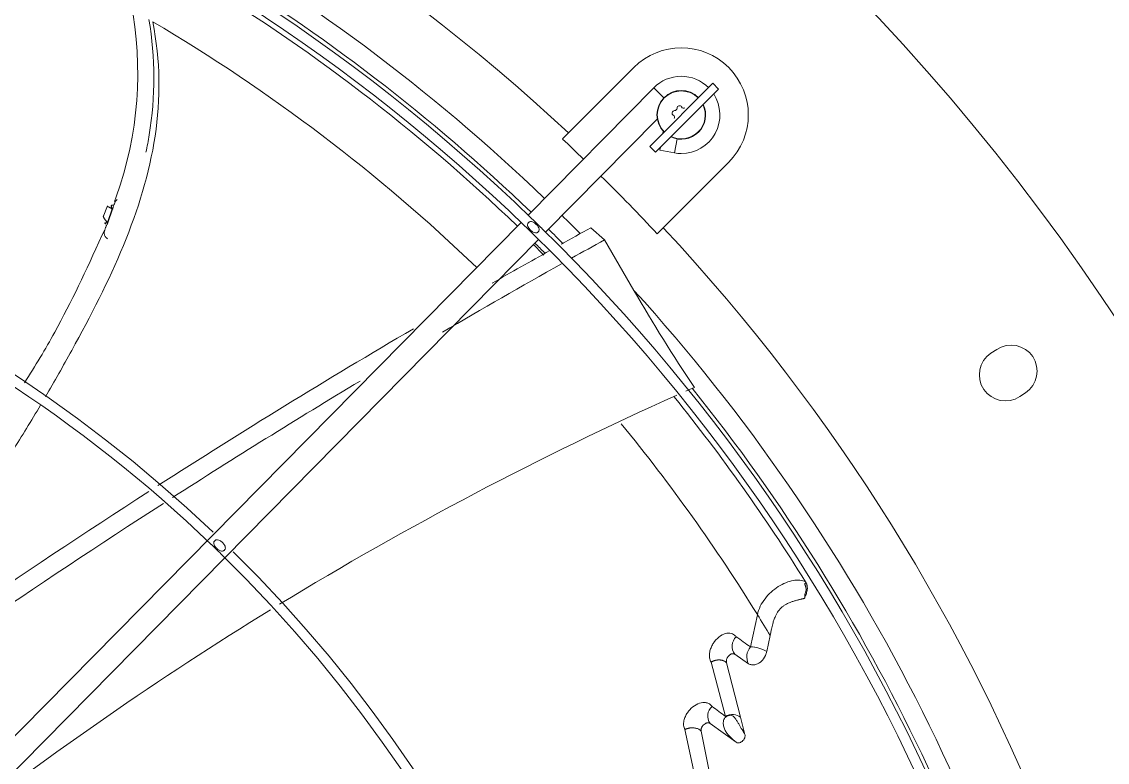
# Model space of a CAD drawing. Header units: millimetres. Extents: x 113490 to 142599, y -20467 to 115.
# Drawn here: x 131487.5 to 131754.6, y -11165.8 to -10983.5 of the extents above; entities that cross this region are included whole.
import ezdxf

# ---------------------------------------------------------------- set-up
doc = ezdxf.new("R2010")
doc.units = ezdxf.units.MM
doc.layers.add('DV3_0', color=7, linetype='Continuous')

msp = doc.modelspace()

# ---------------------------------------------------------------- linework, layer by layer
at = {"layer": 'DV3_0', "color": 7, "linetype": 'Continuous', "lineweight": 15}
for p, q in [((131638.12, -10994.77), (131622.01, -11010.88)), ((131643.03, -10999.77), (131612.11, -11031.12)), ((131642.01, -11014.22), (131657.57, -10998.66)), ((131658.98, -11000.07), (131657.57, -10998.66)), ((131658.98, -11000.07), (131643.43, -11015.63)), ((131616.41, -11035.3), (131643.88, -11007.45)), ((131645.35, -11010.47), (131645.27, -11010.96)), ((131622.01, -11010.88), (131620.52, -11012.37)), ((131642.01, -11014.22), (131643.43, -11015.63)), ((131644.66, -11014.4), (131644.53, -11015.16)), ((131644.53, -11015.16), (131648.14, -11015.79)), ((131645.35, -11034.22), (131661.46, -11018.1)), ((131510.72, -11026.61), (131510.33, -11027.77)), ((131508.61, -11028.85), (131507.51, -11031.51)), ((131508.66, -11032.97), (131509.84, -11029.65)), ((131509.84, -11029.65), (131509.72, -11029.59)), ((131610.36, -11032.9), (131457.62, -11187.79)), ((131630.92, -11037.2), (131627.52, -11034.24)), ((131643.86, -11035.71), (131645.35, -11034.22)), ((131461.94, -11191.95), (131614.66, -11037.08)), ((131507.89, -11034.75), (131507.21, -11036.14)), ((131638.14, -11049.64), (131630.92, -11037.2)), ((131727.42, -11064.19), (131726, -11065.13)), ((131733.11, -11075.78), (131734.53, -11074.83)), ((131680.14, -11125.41), (131680.13, -11125.42)), ((131668.53, -11129.47), (131666.79, -11137.41)), ((131671.66, -11134.62), (131670.81, -11138.56)), ((131657.13, -11141.15), (131660.65, -11154.53)), ((131660.92, -11141.31), (131664.33, -11154.74)), ((131666.34, -11141.56), (131662.94, -11139.2)), ((131660.65, -11154.53), (131660.56, -11154.73)), ((131664.33, -11154.74), (131665.44, -11158.93)), ((131663.26, -11160.84), (131656.86, -11156.25)), ((131650.68, -11157.76), (131653.32, -11169.95)), ((131654.69, -11158.13), (131657.98, -11174.37))]:
    msp.add_line(p, q, dxfattribs=at)
at = {"layer": 'DV3_0', "color": 7, "linetype": 'Continuous', "lineweight": 20}
for p, q in [((131645.52, -11002.22), (131643.03, -10999.77)), ((131648.75, -11012.35), (131648.14, -11015.79)), ((131508.53, -11032.91), (131509.72, -11029.59))]:
    msp.add_line(p, q, dxfattribs=at)
at = {"layer": 'DV3_0', "color": 7, "linetype": 'Continuous', "lineweight": 15}
for centre, radius, start, end in [((131296.24, -11359.99), 551.5, 15.4775, 74.5225), ((131296.24, -11359.99), 477.5, 46.9802, 133.0198), ((131296.24, -11359.99), 456, 45.9967, 135.345), ((131296.24, -11359.99), 453.5, 45.9921, 90), ((131296.24, -11359.99), 457, 46.1533, 71.5308), ((131295.95, -11360.29), 452.62, 46.1596, 59.0713), ((131426.13, -10996.17), 89.89, 340.2075, 11.1643), ((131435.18, -10997.37), 84.81, 350.506, 9.7892), ((131649.79, -11006.44), 16.5, 315, 135), ((131649.79, -11006.44), 9.5, 45, 135.4011), ((131649.79, -11006.44), 6, 45, 225), ((131649.79, -11006.44), 5.91, 45, 225), ((131649.79, -11006.44), 9.5, 270, 32.8243), ((131649.79, -11006.44), 6, 244.4712, 25.5288), ((131649.79, -11006.44), 5.91, 244.7712, 25.2288), ((131648.14, -11004.79), 0.6, 268.8788, 1.1212), ((131649.34, -11004.77), 0.6, 28.8618, 181.1382), ((131650.39, -11004.19), 0.6, 208.8788, 301.1212), ((131648.12, -11005.99), 0.6, 88.8617, 241.1383), ((131647.54, -11007.04), 0.6, 328.8788, 61.1212), ((131421.08, -10995.56), 99.02, 348.2937, 350.8181), ((131296.24, -11359.99), 475.39, 46.1242, 46.989), ((131296.24, -11359.99), 346, 46.4603, 135.3186), ((131649.79, -11006.44), 9.5, 260, 270), ((131296.24, -11359.99), 343.5, 46.1768, 90), ((131296.24, -11359.99), 475.39, 43.011, 45.4011), ((131296.24, -11359.99), 456, 45.5718, 45.9967), ((131512.69, -11023.24), 10.53, 246.7388, 247.5077), ((131296.24, -11359.99), 453.5, 45.5613, 45.9921), ((131296.24, -11359.99), 456, 45.5635, 45.5718), ((131296.24, -11359.99), 456, 316.0129, 45.5635), ((131296.24, -11359.99), 457, 44.7675, 45.4011), ((132515.82, -12646.64), 1840.9, 118.85102, 119.11114), ((131296.24, -11359.99), 477.5, 316.9802, 43.0198), ((131296.24, -11359.99), 453.5, 315.9918, 45.5613), ((132561.63, -12718.12), 1921.39, 118.97291, 119.25077), ((132515.82, -12646.64), 1840.9, 119.21123, 119.71692), ((131296.41, -11360.07), 451.61, 44.9578, 45.422), ((131295.95, -11360.29), 452.62, 44.9736, 45.3982), ((132561.63, -12718.12), 1921.39, 119.33543, 120.34114), ((131991.13, -10846.16), 407.44, 209.9611, 213.9179), ((132515.82, -12646.64), 1840.9, 120.41446, 122.71107), ((131730.97, -11069.51), 6.4, 303.75, 123.75), ((131729.56, -11070.45), 6.4, 123.75, 303.75), ((132561.63, -12718.12), 1921.39, 121.04565, 122.66649), ((132005.25, -11871.46), 872.22, 113.81734, 113.97137), ((131296.24, -11359.99), 457, 12.0648, 38.7918), ((132005.25, -11871.46), 872.22, 114.12782, 121.39321), ((131295.95, -11360.29), 452.62, 31.8629, 38.9292), ((132515.82, -12646.64), 1840.9, 122.79433, 126.30553), ((132561.63, -12718.12), 1921.39, 122.74609, 126.08801), ((131296.24, -11359.99), 343.5, 46.146, 46.1768), ((131296.24, -11359.99), 343.5, 45.622, 46.146), ((131296.24, -11359.99), 343.5, 315.6512, 45.622), ((131296.24, -11359.99), 346, 316.5062, 45.3204), ((132005.25, -11871.46), 872.22, 121.56134, 127.88902), ((131390.66, -11302.12), 327.14, 30.7976, 31.8538), ((131665.69, -11137.25), 3.37, 135.5263, 215.3895), ((131558.75, -11284.08), 182.17, 53.6224, 54.9817), ((131669.72, -11139.83), 3.8, 140.4176, 207.0601), ((131666.88, -11144.73), 7.32, 57.4467, 90.6656), ((131666.95, -11144.46), 7.05, 56.8109, 91.3014), ((131659.46, -11154.45), 3.16, 130.9121, 214.6491), ((131557.31, -11287.54), 168.44, 52.1547, 53.5467), ((131662.86, -11156.22), 2.74, 147.2142, 153.9637), ((131662.49, -11157.99), 3.78, 95.905, 120.715), ((131661.36, -11156.04), 1.96, 57.2613, 67.8559)]:
    msp.add_arc(centre, radius, start, end, dxfattribs=at)
at = {"layer": 'DV3_0', "color": 7, "linetype": 'Continuous', "lineweight": 20}
for centre, radius, start, end in [((131296.24, -11359.99), 461.75, 46.1456, 74.9574), ((131298.26, -11358.1), 435.17, 46.1979, 59.4106), ((131296.24, -11359.99), 461.75, 44.6314, 45.4011), ((131296.24, -11359.99), 461.75, 11.9044, 42.2304), ((131298.26, -11358.1), 435.17, 31.6947, 39.3007)]:
    msp.add_arc(centre, radius, start, end, dxfattribs=at)
at = {"layer": 'DV3_0', "color": 7, "linetype": 'Continuous', "lineweight": 15}
for points, knots in [([(131493.32, -11075.81), (131495.52, -11072.04), (131497.66, -11068.24), (131504.4, -11055.96), (131508.86, -11047.36), (131516.11, -11029.8), (131518.9, -11020.83), (131521.64, -11002.5), (131521.62, -10993.13), (131519.71, -10983.5)], [0.5681808, 0.5681808, 0.5681808, 0.5681808, 0.625, 0.625, 0.75, 0.75, 0.875, 0.875, 1, 1, 1, 1]), ([(131645.56, -11010.66), (131645.55, -11010.68), (131645.5, -11010.73), (131645.4, -11010.83), (131645.31, -11010.92), (131645.27, -11010.96)], [0.93699996, 0.93699996, 0.93699996, 0.93699996, 0.94570082, 0.97250001, 1, 1, 1, 1]), ([(131509.72, -11029.59), (131509.67, -11029.56), (131509.57, -11029.5), (131509.44, -11029.43), (131509.31, -11029.35), (131509.2, -11029.29), (131509.09, -11029.23), (131508.99, -11029.18), (131508.91, -11029.13), (131508.83, -11029.09), (131508.76, -11029.06), (131508.7, -11029.04), (131508.65, -11029.02), (131508.62, -11029), (131508.59, -11028.99), (131508.57, -11028.99), (131508.56, -11029), (131508.56, -11029), (131508.56, -11029)], [0, 0, 0, 0, 0.0311137, 0.0619047, 0.0923728, 0.1225191, 0.1523454, 0.1818546, 0.2110506, 0.2399387, 0.268525, 0.2968177, 0.3248276, 0.3525658, 0.3800436, 0.4072714, 0.4342595, 0.4395457, 0.4395457, 0.4395457, 0.4395457]), ([(131509.72, -11029.59), (131509.72, -11029.57), (131509.72, -11029.53), (131509.7, -11029.48), (131509.68, -11029.41), (131509.65, -11029.33), (131509.6, -11029.23), (131509.54, -11029.07), (131509.5, -11028.91), (131509.51, -11028.72), (131509.63, -11028.58), (131509.82, -11028.66), (131509.91, -11028.7)], [0, 0, 0, 0, 0.012084, 0.035764, 0.071851, 0.12021, 0.179925, 0.272988, 0.439319, 0.559714, 0.789237, 1, 1, 1, 1]), ([(131509.84, -11029.65), (131509.86, -11029.58), (131509.92, -11029.41), (131510.02, -11029.04), (131510.15, -11028.58), (131510.39, -11027.97), (131510.65, -11027.53), (131510.89, -11027.32), (131510.94, -11027.28)], [0, 0, 0, 0, 0.0429002, 0.1091943, 0.2347989, 0.3498566, 0.5249439, 0.5623532, 0.5623532, 0.5623532, 0.5623532]), ([(131508.53, -11032.91), (131508.49, -11032.86), (131508.4, -11032.76), (131508.28, -11032.61), (131508.16, -11032.47), (131508.05, -11032.33), (131507.95, -11032.19), (131507.86, -11032.06), (131507.78, -11031.94), (131507.71, -11031.82), (131507.66, -11031.71), (131507.62, -11031.6), (131507.59, -11031.51), (131507.58, -11031.42), (131507.58, -11031.34), (131507.61, -11031.27), (131507.63, -11031.23), (131507.65, -11031.22)], [0, 0, 0, 0, 0.0311661, 0.0627807, 0.0948218, 0.1272711, 0.1601151, 0.1933452, 0.2269583, 0.2609572, 0.2953511, 0.3301562, 0.3653956, 0.4011001, 0.4373078, 0.4740646, 0.5114239, 0.5114239, 0.5114239, 0.5114239]), ([(131508.56, -11036.92), (131508.51, -11036.89), (131508.43, -11036.83), (131508.32, -11036.73), (131508.23, -11036.64), (131508.14, -11036.55), (131508.07, -11036.45), (131507.96, -11036.3), (131507.85, -11036.07), (131507.77, -11035.72), (131507.78, -11035.29), (131507.88, -11034.75), (131508.05, -11034.28), (131508.22, -11033.91), (131508.35, -11033.65), (131508.46, -11033.44), (131508.53, -11033.28), (131508.57, -11033.2), (131508.6, -11033.12), (131508.64, -11033.04), (131508.66, -11032.99), (131508.66, -11032.97)], [0, 0, 0, 0, 0.034241, 0.066465, 0.096696, 0.125001, 0.151472, 0.176226, 0.25207, 0.325623, 0.425466, 0.55097, 0.706068, 0.768852, 0.834053, 0.905379, 0.925458, 0.944909, 0.964128, 0.982722, 1, 1, 1, 1]), ([(131508.19, -11033.27), (131508.13, -11033.26), (131508.02, -11033.23), (131507.89, -11033.15), (131507.88, -11033.08), (131507.99, -11033.04), (131508.14, -11033.03), (131508.31, -11033.03), (131508.43, -11033.02), (131508.51, -11032.98), (131508.53, -11032.93), (131508.53, -11032.91)], [0, 0, 0, 0, 0.128959, 0.223426, 0.47224, 0.607766, 0.749503, 0.893225, 0.958473, 0.988067, 1, 1, 1, 1]), ([(131614.58, -11035.25), (131614.53, -11035.29), (131614.44, -11035.37), (131614.21, -11035.49), (131613.81, -11035.52), (131613.38, -11035.34), (131612.99, -11035.08), (131612.68, -11034.8), (131612.4, -11034.5), (131612.13, -11034.12), (131611.94, -11033.7), (131611.97, -11033.31), (131612.08, -11033.07), (131612.16, -11032.98), (131612.2, -11032.94)], [0, 0, 0, 0, 0.040419, 0.081737, 0.180004, 0.318741, 0.407079, 0.502384, 0.597672, 0.685216, 0.821732, 0.918627, 0.959704, 1, 1, 1, 1]), ([(131612.2, -11032.94), (131612.25, -11032.9), (131612.34, -11032.82), (131612.58, -11032.7), (131612.98, -11032.66), (131613.41, -11032.84), (131613.79, -11033.11), (131614.1, -11033.38), (131614.38, -11033.68), (131614.66, -11034.06), (131614.84, -11034.48), (131614.81, -11034.87), (131614.7, -11035.11), (131614.62, -11035.2), (131614.58, -11035.25)], [0, 0, 0, 0, 0.040441, 0.08184, 0.180502, 0.319168, 0.407275, 0.502441, 0.597059, 0.684342, 0.821198, 0.918588, 0.959713, 1, 1, 1, 1]), ([(131507.21, -11036.14), (131503.18, -11044.97), (131497.85, -11056.5), (131490.78, -11068.25), (131488.15, -11072.38)], [0, 0, 0, 0, 0.1495548, 0.2319685, 0.2319685, 0.2319685, 0.2319685]), ([(131423.82, -11162.1), (131425.38, -11160.46), (131426.94, -11158.82), (131435.48, -11149.86), (131442.42, -11142.62), (131455.86, -11127.94), (131462.35, -11120.53), (131474.41, -11105.22), (131479.95, -11097.32), (131487.51, -11085.5), (131489.82, -11081.73), (131492.07, -11077.93)], [0.0971663, 0.0971663, 0.0971663, 0.0971663, 0.125, 0.125, 0.25, 0.25, 0.375, 0.375, 0.5, 0.5, 0.557529, 0.557529, 0.557529, 0.557529]), ([(131537.34, -11113.57), (131537.3, -11113.61), (131537.21, -11113.7), (131536.97, -11113.81), (131536.57, -11113.85), (131536.14, -11113.67), (131535.75, -11113.4), (131535.44, -11113.13), (131535.16, -11112.83), (131534.89, -11112.45), (131534.7, -11112.03), (131534.73, -11111.64), (131534.84, -11111.4), (131534.92, -11111.31), (131534.96, -11111.27)], [0, 0, 0, 0, 0.040443, 0.081793, 0.180216, 0.319289, 0.407802, 0.503208, 0.598506, 0.68594, 0.822069, 0.918689, 0.959722, 1, 1, 1, 1]), ([(131534.96, -11111.27), (131535.01, -11111.23), (131535.1, -11111.14), (131535.34, -11111.03), (131535.74, -11110.99), (131536.17, -11111.17), (131536.56, -11111.43), (131536.87, -11111.71), (131537.15, -11112.01), (131537.42, -11112.38), (131537.6, -11112.81), (131537.57, -11113.2), (131537.46, -11113.44), (131537.38, -11113.53), (131537.34, -11113.57)], [0, 0, 0, 0, 0.040471, 0.081926, 0.180876, 0.319892, 0.408079, 0.503208, 0.597701, 0.68481, 0.821378, 0.918632, 0.959731, 1, 1, 1, 1]), ([(131668.53, -11129.47), (131668.82, -11128.05), (131669.5, -11126.71), (131671.32, -11124.35), (131672.46, -11123.33), (131674.88, -11121.79), (131676.16, -11121.26), (131678.52, -11120.84), (131679.59, -11120.94), (131680.37, -11121.36)], [0, 0, 0, 0, 0.25, 0.25, 0.5, 0.5, 0.75, 0.75, 1, 1, 1, 1]), ([(131680.37, -11121.36), (131680.44, -11121.42), (131680.45, -11121.51), (131680.36, -11121.72), (131680.26, -11121.84), (131680.13, -11121.92)], [0, 0, 0, 0, 0.5, 0.5, 1, 1, 1, 1]), ([(131680.37, -11121.36), (131680.4, -11121.43), (131680.48, -11121.56), (131680.57, -11121.76), (131680.66, -11121.96), (131680.73, -11122.18), (131680.78, -11122.39), (131680.81, -11122.61), (131680.82, -11122.83), (131680.82, -11123.14), (131680.78, -11123.54), (131680.65, -11124.02), (131680.49, -11124.49), (131680.31, -11124.95), (131680.19, -11125.26), (131680.13, -11125.42)], [0, 0, 0, 0, 0.053441, 0.106823, 0.159977, 0.212862, 0.265557, 0.318103, 0.370297, 0.421864, 0.536324, 0.651095, 0.76641, 0.882048, 1, 1, 1, 1]), ([(131680.13, -11121.92), (131680.16, -11121.97), (131680.22, -11122.07), (131680.29, -11122.22), (131680.35, -11122.38), (131680.4, -11122.53), (131680.45, -11122.68), (131680.48, -11122.87), (131680.51, -11123.13), (131680.49, -11123.51), (131680.38, -11123.98), (131680.25, -11124.33), (131680.18, -11124.52)], [0, 0, 0, 0, 0.065844, 0.129396, 0.190719, 0.249962, 0.307355, 0.36321, 0.475873, 0.588457, 0.784846, 1, 1, 1, 1]), ([(131671.66, -11134.62), (131671.72, -11134.38), (131671.82, -11133.86), (131672.03, -11132.89), (131672.27, -11131.85), (131672.59, -11130.76), (131672.91, -11129.89), (131673.27, -11129.17), (131673.6, -11128.65), (131674, -11128.15), (131674.48, -11127.68), (131675.07, -11127.22), (131675.78, -11126.79), (131676.53, -11126.45), (131677.19, -11126.22), (131677.65, -11126.07), (131678.02, -11125.97), (131678.38, -11125.88), (131678.72, -11125.8), (131679.04, -11125.72), (131679.35, -11125.64), (131679.64, -11125.57), (131679.9, -11125.49), (131680.05, -11125.44), (131680.13, -11125.42)], [0, 0, 0, 0, 0.040231, 0.086345, 0.160439, 0.21481, 0.272378, 0.313799, 0.35158, 0.380362, 0.430328, 0.47797, 0.529874, 0.605985, 0.666019, 0.700163, 0.735058, 0.770693, 0.807058, 0.844149, 0.881968, 0.92053, 0.959861, 1, 1, 1, 1]), ([(131680.14, -11125.41), (131680.15, -11125.4), (131680.16, -11125.39), (131680.17, -11125.37), (131680.17, -11125.34), (131680.18, -11125.3), (131680.19, -11125.25), (131680.2, -11125.17), (131680.2, -11125.07), (131680.2, -11124.92), (131680.2, -11124.73), (131680.19, -11124.59), (131680.18, -11124.52)], [0, 0, 0, 0, 0.045104, 0.093894, 0.147075, 0.205242, 0.268921, 0.338596, 0.464685, 0.615485, 0.788015, 1, 1, 1, 1]), ([(131663.28, -11134.89), (131663.22, -11134.81), (131663.1, -11134.66), (131662.8, -11134.41), (131662.17, -11134.04), (131660.96, -11133.95), (131659.36, -11134.6), (131658.17, -11135.75), (131657.41, -11136.91), (131656.97, -11137.87), (131656.71, -11138.97), (131656.69, -11140.15), (131656.98, -11140.81), (131657.13, -11141.15)], [0, 0, 0, 0, 0.027264, 0.054523, 0.113506, 0.240954, 0.387043, 0.554418, 0.629062, 0.712518, 0.803043, 0.898853, 1, 1, 1, 1]), ([(131670.81, -11138.56), (131670.79, -11138.65), (131670.71, -11138.98), (131670.39, -11139.87), (131669.68, -11140.85), (131668.72, -11141.53), (131667.91, -11141.82), (131667.08, -11141.86), (131666.59, -11141.66), (131666.34, -11141.56)], [0, 0, 0, 0, 0.040227, 0.156523, 0.425511, 0.56901, 0.708916, 0.851779, 1, 1, 1, 1]), ([(131657.13, -11141.15), (131657.18, -11141.12), (131657.26, -11141.08), (131657.39, -11141.01), (131657.52, -11140.95), (131657.66, -11140.89), (131657.79, -11140.84), (131657.92, -11140.8), (131658.05, -11140.76), (131658.18, -11140.72), (131658.31, -11140.69), (131658.43, -11140.67), (131658.55, -11140.65), (131658.67, -11140.63), (131658.79, -11140.62), (131658.9, -11140.61), (131659.02, -11140.61), (131659.12, -11140.61), (131659.23, -11140.61), (131659.33, -11140.62), (131659.49, -11140.64), (131659.71, -11140.67), (131659.98, -11140.74), (131660.23, -11140.84), (131660.48, -11140.96), (131660.72, -11141.11), (131660.85, -11141.24), (131660.92, -11141.31)], [0, 0, 0, 0, 0.033962, 0.067022, 0.09926, 0.130745, 0.161535, 0.191676, 0.221209, 0.250165, 0.278572, 0.30645, 0.333819, 0.360694, 0.387087, 0.413011, 0.438473, 0.463484, 0.488049, 0.512176, 0.535866, 0.604535, 0.676059, 0.750915, 0.829536, 0.912374, 1, 1, 1, 1]), ([(131662.94, -11139.2), (131662.91, -11139.19), (131662.86, -11139.16), (131662.78, -11139.12), (131662.7, -11139.09), (131662.57, -11139.07), (131662.41, -11139.06), (131662.2, -11139.1), (131661.98, -11139.19), (131661.67, -11139.37), (131661.39, -11139.64), (131661.16, -11139.98), (131661.04, -11140.23), (131660.95, -11140.47), (131660.9, -11140.7), (131660.88, -11140.91), (131660.88, -11141.12), (131660.91, -11141.24), (131660.92, -11141.31)], [0, 0, 0, 0, 0.029362, 0.058549, 0.087832, 0.117479, 0.179817, 0.243639, 0.313764, 0.385745, 0.542709, 0.6233, 0.703555, 0.766315, 0.828517, 0.887168, 0.943896, 1, 1, 1, 1]), ([(131657.39, -11152.06), (131657.29, -11151.94), (131657.1, -11151.7), (131656.74, -11151.44), (131656.35, -11151.25), (131655.94, -11151.13), (131655.52, -11151.09), (131654.69, -11151.11), (131653.38, -11151.54), (131652.11, -11152.56), (131651.27, -11153.61), (131650.74, -11154.53), (131650.4, -11155.59), (131650.3, -11156.74), (131650.55, -11157.42), (131650.68, -11157.76)], [0, 0, 0, 0, 0.044448, 0.08732, 0.128788, 0.169031, 0.208035, 0.245711, 0.394808, 0.553958, 0.628764, 0.712553, 0.803274, 0.899084, 1, 1, 1, 1]), ([(131660.65, -11154.53), (131661.23, -11154.2), (131661.96, -11154.03), (131663.31, -11154.11), (131663.93, -11154.35), (131664.33, -11154.74)], [0, 0, 0, 0, 0.5, 0.5, 1, 1, 1, 1]), ([(131665.44, -11158.93), (131665.3, -11158.66), (131665.11, -11158.35), (131664.69, -11157.66), (131664.46, -11157.26), (131664.09, -11156.62), (131663.96, -11156.4), (131663.7, -11155.94), (131663.56, -11155.71), (131663.27, -11155.27), (131663.12, -11155.05), (131662.8, -11154.68), (131662.62, -11154.52), (131662.42, -11154.39)], [0, 0, 0, 0, 0.25, 0.25, 0.5, 0.5, 0.625, 0.625, 0.75, 0.75, 0.875, 0.875, 1, 1, 1, 1]), ([(131650.68, -11157.76), (131650.72, -11157.74), (131650.81, -11157.69), (131650.95, -11157.63), (131651.08, -11157.57), (131651.21, -11157.53), (131651.34, -11157.49), (131651.47, -11157.45), (131651.59, -11157.42), (131651.71, -11157.39), (131651.82, -11157.37), (131651.92, -11157.36), (131652.03, -11157.34), (131652.12, -11157.33), (131652.21, -11157.32), (131652.3, -11157.32), (131652.38, -11157.31), (131652.46, -11157.31), (131652.53, -11157.31), (131652.59, -11157.31), (131652.65, -11157.32), (131652.85, -11157.32), (131653.16, -11157.36), (131653.57, -11157.46), (131653.92, -11157.59), (131654.22, -11157.75), (131654.48, -11157.93), (131654.62, -11158.07), (131654.69, -11158.13)], [0, 0, 0, 0, 0.032977, 0.064623, 0.095011, 0.124194, 0.152217, 0.179111, 0.204897, 0.229593, 0.25321, 0.275753, 0.297227, 0.317632, 0.336967, 0.355229, 0.372416, 0.388523, 0.403544, 0.417476, 0.430311, 0.442045, 0.545349, 0.644314, 0.739144, 0.829909, 0.916758, 1, 1, 1, 1]), ([(131656.86, -11156.25), (131656.84, -11156.23), (131656.79, -11156.2), (131656.7, -11156.16), (131656.62, -11156.13), (131656.49, -11156.1), (131656.32, -11156.08), (131656.1, -11156.11), (131655.87, -11156.18), (131655.56, -11156.34), (131655.27, -11156.58), (131655.02, -11156.87), (131654.88, -11157.1), (131654.78, -11157.32), (131654.71, -11157.52), (131654.67, -11157.73), (131654.66, -11157.94), (131654.68, -11158.07), (131654.69, -11158.13)], [0, 0, 0, 0, 0.030086, 0.060141, 0.090432, 0.121217, 0.185591, 0.251321, 0.32233, 0.394829, 0.548781, 0.625513, 0.701915, 0.762387, 0.822068, 0.88272, 0.941531, 1, 1, 1, 1]), ([(131660.4, -11155.01), (131660.23, -11155.35), (131660.15, -11155.71), (131660.11, -11156.41), (131660.15, -11156.76), (131660.32, -11157.41), (131660.45, -11157.71), (131660.76, -11158.28), (131660.94, -11158.54), (131661.33, -11159.03), (131661.53, -11159.26), (131661.93, -11159.67), (131662.13, -11159.86), (131662.7, -11160.37), (131663.04, -11160.65), (131663.26, -11160.84)], [0, 0, 0, 0, 0.125, 0.125, 0.25, 0.25, 0.375, 0.375, 0.5, 0.5, 0.625, 0.625, 0.75, 0.75, 1, 1, 1, 1]), ([(131663.26, -11160.84), (131663.43, -11160.97), (131663.67, -11161.03), (131664.2, -11160.99), (131664.5, -11160.88), (131664.91, -11160.55), (131665.04, -11160.42), (131665.26, -11160.11), (131665.34, -11159.94), (131665.45, -11159.63), (131665.48, -11159.49), (131665.49, -11159.21), (131665.48, -11159.08), (131665.44, -11158.93)], [0, 0, 0, 0, 0.25, 0.25, 0.5, 0.5, 0.625, 0.625, 0.75, 0.75, 0.875, 0.875, 1, 1, 1, 1])]:
    msp.add_open_spline(points, degree=3, knots=knots, dxfattribs=at)

doc.saveas('drawing.dxf')
